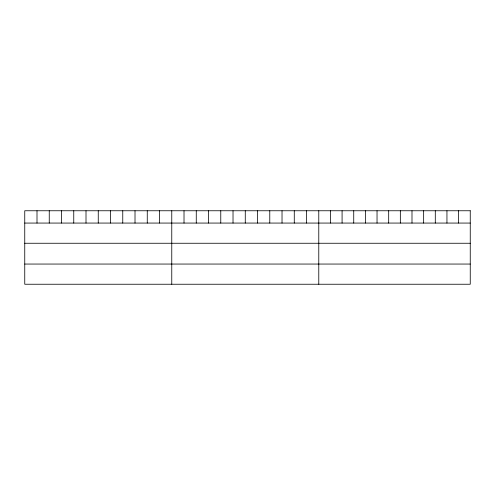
<?xml version="1.0" encoding="UTF-8"?>
<svg xmlns="http://www.w3.org/2000/svg" width="495" height="495" viewBox="0 0 495 495"><rect width="100%" height="100%" fill="white"/><g stroke="black" fill="none" stroke-linecap="round" stroke-linejoin="round"><path stroke-width="0.74" d="M24.75 223.066L470.25 223.066M24.75 243.255L470.25 243.255M24.75 264.052L470.25 264.052M458.599 210.759L458.599 223.066M446.948 210.759L446.948 223.066M435.297 210.759L435.297 223.066M423.646 210.759L423.646 223.066M411.995 210.759L411.995 223.066M400.344 210.759L400.344 223.066M388.686 210.759L388.686 223.066M377.035 210.759L377.035 223.066M365.384 210.759L365.384 223.066M353.733 210.759L353.733 223.066M342.082 210.759L342.082 223.066M330.431 210.759L330.431 223.066M318.78 210.759L318.78 284.241M306.529 210.759L306.529 223.066M294.278 210.759L294.278 223.066M282.026 210.759L282.026 223.066M269.775 210.759L269.775 223.066M257.524 210.759L257.524 223.066M245.273 210.759L245.273 223.066M233.021 210.759L233.021 223.066M220.77 210.759L220.77 223.066M208.519 210.759L208.519 223.066M196.268 210.759L196.268 223.066M184.016 210.759L184.016 223.066M171.765 210.759L171.765 284.241M159.514 210.759L159.514 223.066M147.263 210.759L147.263 223.066M135.011 210.759L135.011 223.066M122.76 210.759L122.76 223.066M110.509 210.759L110.509 223.066M98.258 210.759L98.258 223.066M86.006 210.759L86.006 223.066M73.755 210.759L73.755 223.066M61.504 210.759L61.504 223.066M49.252 210.759L49.252 223.066M37.001 210.759L37.001 223.066M470.25 210.759L24.75 210.759L24.75 284.241L470.25 284.241L470.25 210.759"/></g></svg>
